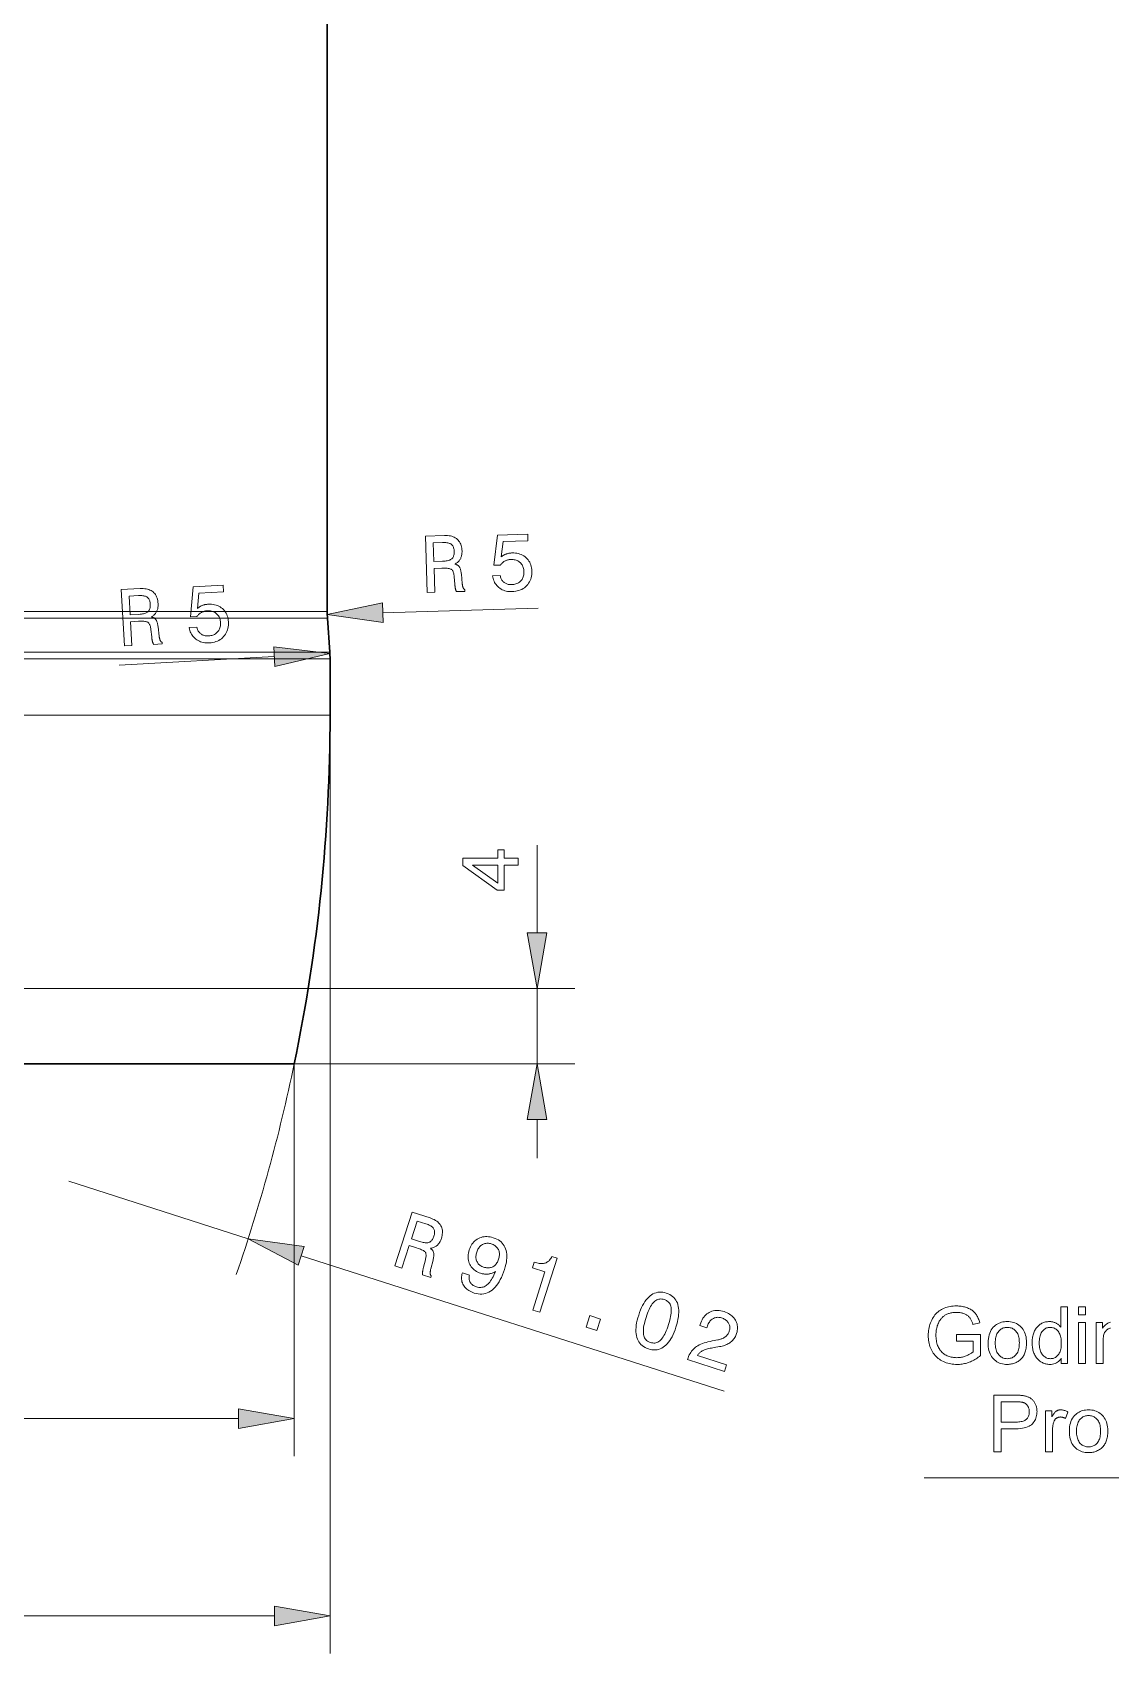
# Model space of a CAD drawing. Extents: x 0 to 297, y 0 to 420.
# Drawn here: x 127.5 to 184.7, y 122.9 to 208.9 of the extents above; entities that cross this region are included whole.
import ezdxf

# ---------------------------------------------------------------- set-up
doc = ezdxf.new("R2010")
doc.units = 0

msp = doc.modelspace()

# ---------------------------------------------------------------- linework, layer by layer
at = {"color": 7, "lineweight": 30}
for p, q in [((143.132, 178.208), (143.132, 286.408)), ((141.382, 154.208), (75.932, 154.208))]:
    msp.add_line(p, q, dxfattribs=at)
at = {"color": 7, "lineweight": 13}
for p, q in [((138.912, 178.208), (74.182, 178.208)), ((138.922, 177.86), (74.17, 177.86)), ((139.043, 175.708), (74.032, 175.708)), ((139.033, 176.056), (74.044, 176.056)), ((139.043, 172.708), (74.032, 172.708)), ((143.282, 172.708), (143.282, 122.926)), ((141.382, 154.208), (141.382, 133.396)), ((141.754, 144.034), (164.181, 136.848)), ((78.886, 135.396), (138.427, 135.396)), ((76.986, 124.926), (140.327, 124.926))]:
    msp.add_line(p, q, dxfattribs=at)
at = {"color": 7, "lineweight": 13, "ltscale": 0.105508}
msp.add_line((143.132, 178.208), (138.912, 178.208), dxfattribs=at)
at = {"color": 7, "lineweight": 13, "ltscale": 0.206111}
msp.add_line((146.087, 178.147), (154.328, 178.393), dxfattribs=at)
at = {"color": 7, "lineweight": 13, "ltscale": 0.105546}
msp.add_line((143.144, 177.86), (138.922, 177.86), dxfattribs=at)
at = {"color": 7, "lineweight": 30, "ltscale": 0.045225}
msp.add_line((143.144, 177.86), (143.27, 176.056), dxfattribs=at)
at = {"color": 7, "lineweight": 13, "ltscale": 0.206112}
msp.add_line((140.324, 175.822), (132.093, 175.364), dxfattribs=at)
at = {"color": 7, "lineweight": 13, "ltscale": 0.105931}
msp.add_line((143.27, 176.056), (139.033, 176.056), dxfattribs=at)
at = {"color": 7, "lineweight": 13, "ltscale": 0.105968}
for p, q in [((143.282, 175.708), (139.043, 175.708)), ((143.282, 172.708), (139.043, 172.708))]:
    msp.add_line(p, q, dxfattribs=at)
at = {"color": 7, "lineweight": 30, "ltscale": 0.075}
msp.add_line((143.282, 172.708), (143.282, 175.708), dxfattribs=at)
at = {"color": 5, "lineweight": 13, "ltscale": 0.116125}
msp.add_line((154.264, 161.163), (154.264, 165.808), dxfattribs=at)
at = {"color": 5, "lineweight": 13}
msp.add_line((125.571, 158.208), (156.264, 158.208), dxfattribs=at)
at = {"color": 5, "lineweight": 13, "ltscale": 0.1}
msp.add_line((154.264, 154.208), (154.264, 158.208), dxfattribs=at)
at = {"color": 5, "lineweight": 13, "ltscale": 0.372054}
msp.add_line((141.382, 154.208), (156.264, 154.208), dxfattribs=at)
at = {"color": 5, "lineweight": 13, "ltscale": 0.051139}
msp.add_line((154.264, 149.208), (154.264, 151.254), dxfattribs=at)
at = {"color": 7, "lineweight": 13, "ltscale": 0.25}
msp.add_line((129.418, 147.987), (138.941, 144.935), dxfattribs=at)
at = {"color": 7, "lineweight": 13}
for points in [[(148.439, 179.218), (148.35, 182.212), (149.351, 182.242), (149.438, 182.242), (149.52, 182.238), (149.598, 182.23), (149.672, 182.217), (149.743, 182.199), (149.809, 182.177), (149.871, 182.151), (149.928, 182.12), (149.982, 182.084), (150.032, 182.044), (150.077, 182), (150.118, 181.951), (150.155, 181.899), (150.186, 181.842), (150.214, 181.781), (150.237, 181.716), (150.255, 181.647), (150.269, 181.574), (150.278, 181.497), (150.283, 181.416), (150.283, 181.367), (150.281, 181.32), (150.278, 181.274), (150.272, 181.23), (150.264, 181.187), (150.255, 181.146), (150.243, 181.106), (150.229, 181.068), (150.213, 181.031), (150.195, 180.995), (150.175, 180.961), (150.153, 180.929), (150.129, 180.898), (150.103, 180.869), (150.075, 180.841), (150.046, 180.815), (150.014, 180.79), (149.98, 180.767), (149.944, 180.745), (149.907, 180.725), (149.939, 180.715), (149.969, 180.704), (149.998, 180.692), (150.025, 180.679), (150.05, 180.664), (150.073, 180.648), (150.094, 180.63), (150.114, 180.612), (150.132, 180.592), (150.148, 180.571), (150.162, 180.548), (150.176, 180.521), (150.188, 180.491), (150.2, 180.457), (150.211, 180.42), (150.22, 180.38), (150.229, 180.336), (150.237, 180.289), (150.244, 180.239), (150.25, 180.185), (150.296, 179.699), (150.299, 179.668), (150.303, 179.639), (150.306, 179.612), (150.311, 179.586), (150.315, 179.563), (150.32, 179.54), (150.325, 179.52), (150.331, 179.501), (150.337, 179.484), (150.343, 179.468), (150.349, 179.454), (150.357, 179.441), (150.365, 179.428), (150.373, 179.416), (150.383, 179.405), (150.393, 179.394), (150.403, 179.385), (150.414, 179.375), (150.426, 179.367), (150.439, 179.36), (150.441, 179.277), (149.988, 179.264), (149.982, 179.274), (149.976, 179.285), (149.97, 179.297), (149.965, 179.31), (149.959, 179.324), (149.954, 179.339), (149.949, 179.354), (149.944, 179.371), (149.94, 179.389), (149.935, 179.408), (149.931, 179.428), (149.927, 179.449), (149.923, 179.472), (149.919, 179.496), (149.915, 179.521), (149.911, 179.548), (149.908, 179.576), (149.905, 179.605), (149.901, 179.636), (149.898, 179.668), (149.865, 180.055), (149.86, 180.112), (149.852, 180.164), (149.843, 180.212), (149.832, 180.256), (149.82, 180.296), (149.806, 180.332), (149.79, 180.363), (149.773, 180.391), (149.754, 180.414), (149.734, 180.433), (149.71, 180.449), (149.679, 180.463), (149.643, 180.476), (149.6, 180.486), (149.551, 180.494), (149.496, 180.501), (149.434, 180.505), (149.367, 180.507), (149.293, 180.508), (149.213, 180.506), (148.802, 180.494), (148.84, 179.23)], [(149.25, 181.872), (148.761, 181.857), (148.791, 180.861), (149.253, 180.874), (149.321, 180.878), (149.385, 180.883), (149.444, 180.891), (149.5, 180.9), (149.55, 180.912), (149.597, 180.926), (149.639, 180.943), (149.677, 180.961), (149.711, 180.982), (149.74, 181.005), (149.766, 181.031), (149.789, 181.059), (149.809, 181.09), (149.826, 181.125), (149.84, 181.162), (149.851, 181.203), (149.86, 181.246), (149.865, 181.293), (149.868, 181.342), (149.868, 181.395), (149.865, 181.446), (149.859, 181.495), (149.851, 181.54), (149.84, 181.582), (149.827, 181.622), (149.811, 181.658), (149.792, 181.691), (149.77, 181.721), (149.746, 181.747), (149.719, 181.771), (149.69, 181.792), (149.656, 181.811), (149.618, 181.827), (149.577, 181.84), (149.532, 181.852), (149.483, 181.861), (149.431, 181.867), (149.374, 181.871), (149.314, 181.873)], [(151.906, 180.104), (152.307, 180.115), (152.317, 180.07), (152.329, 180.027), (152.343, 179.985), (152.36, 179.946), (152.38, 179.909), (152.401, 179.874), (152.426, 179.841), (152.452, 179.811), (152.481, 179.782), (152.513, 179.756), (152.546, 179.732), (152.581, 179.71), (152.618, 179.692), (152.656, 179.676), (152.697, 179.662), (152.738, 179.652), (152.782, 179.644), (152.827, 179.638), (152.874, 179.636), (152.922, 179.636), (152.981, 179.64), (153.038, 179.647), (153.092, 179.658), (153.143, 179.672), (153.193, 179.69), (153.239, 179.712), (153.284, 179.737), (153.325, 179.765), (153.365, 179.798), (153.401, 179.834), (153.435, 179.873), (153.465, 179.914), (153.491, 179.957), (153.514, 180.002), (153.533, 180.05), (153.548, 180.1), (153.559, 180.152), (153.566, 180.207), (153.57, 180.263), (153.57, 180.322), (153.567, 180.382), (153.56, 180.439), (153.549, 180.493), (153.535, 180.545), (153.517, 180.595), (153.496, 180.642), (153.471, 180.686), (153.442, 180.728), (153.41, 180.767), (153.375, 180.803), (153.336, 180.836), (153.295, 180.866), (153.252, 180.892), (153.206, 180.914), (153.158, 180.933), (153.108, 180.948), (153.055, 180.959), (153, 180.966), (152.942, 180.97), (152.882, 180.97), (152.848, 180.968), (152.814, 180.965), (152.78, 180.961), (152.748, 180.955), (152.716, 180.948), (152.684, 180.939), (152.654, 180.929), (152.623, 180.918), (152.594, 180.905), (152.565, 180.891), (152.537, 180.875), (152.51, 180.859), (152.483, 180.841), (152.458, 180.821), (152.433, 180.8), (152.409, 180.778), (152.385, 180.755), (152.363, 180.73), (152.341, 180.704), (152.32, 180.677), (151.976, 180.667), (152.165, 182.263), (153.766, 182.31), (153.777, 181.956), (152.464, 181.917), (152.368, 181.106), (152.389, 181.126), (152.411, 181.144), (152.434, 181.161), (152.458, 181.178), (152.483, 181.193), (152.508, 181.208), (152.534, 181.222), (152.561, 181.235), (152.589, 181.247), (152.618, 181.258), (152.647, 181.269), (152.677, 181.278), (152.707, 181.286), (152.738, 181.294), (152.77, 181.3), (152.802, 181.305), (152.834, 181.31), (152.867, 181.313), (152.901, 181.316), (152.935, 181.317), (153.026, 181.317), (153.113, 181.312), (153.197, 181.3), (153.277, 181.284), (153.354, 181.261), (153.427, 181.233), (153.497, 181.2), (153.564, 181.161), (153.627, 181.116), (153.686, 181.066), (153.741, 181.011), (153.791, 180.952), (153.835, 180.89), (153.874, 180.824), (153.907, 180.755), (153.934, 180.682), (153.956, 180.606), (153.973, 180.526), (153.984, 180.442), (153.989, 180.355), (153.989, 180.263), (153.983, 180.173), (153.97, 180.087), (153.952, 180.005), (153.927, 179.926), (153.897, 179.85), (153.86, 179.778), (153.817, 179.709), (153.769, 179.644), (153.714, 179.582), (153.654, 179.524), (153.59, 179.472), (153.523, 179.426), (153.452, 179.386), (153.377, 179.352), (153.298, 179.323), (153.216, 179.3), (153.13, 179.283), (153.04, 179.271), (152.946, 179.265), (152.863, 179.265), (152.782, 179.27), (152.704, 179.28), (152.629, 179.294), (152.557, 179.314), (152.487, 179.338), (152.42, 179.367), (152.356, 179.401), (152.295, 179.44), (152.236, 179.484), (152.181, 179.531), (152.131, 179.582), (152.086, 179.636), (152.046, 179.694), (152.01, 179.754), (151.98, 179.818), (151.954, 179.884), (151.933, 179.954), (151.917, 180.027)], [(132.374, 176.382), (132.208, 179.373), (133.208, 179.428), (133.294, 179.431), (133.377, 179.429), (133.455, 179.422), (133.53, 179.411), (133.6, 179.395), (133.667, 179.375), (133.729, 179.35), (133.788, 179.321), (133.843, 179.287), (133.893, 179.248), (133.94, 179.205), (133.982, 179.157), (134.02, 179.106), (134.053, 179.05), (134.082, 178.99), (134.106, 178.926), (134.126, 178.857), (134.142, 178.784), (134.153, 178.707), (134.16, 178.626), (134.162, 178.578), (134.161, 178.53), (134.159, 178.485), (134.154, 178.44), (134.148, 178.397), (134.139, 178.356), (134.128, 178.316), (134.115, 178.277), (134.1, 178.24), (134.083, 178.204), (134.064, 178.169), (134.043, 178.136), (134.02, 178.105), (133.995, 178.075), (133.968, 178.046), (133.939, 178.019), (133.907, 177.994), (133.874, 177.97), (133.839, 177.947), (133.802, 177.926), (133.835, 177.917), (133.865, 177.907), (133.894, 177.896), (133.921, 177.883), (133.947, 177.869), (133.97, 177.853), (133.992, 177.836), (134.012, 177.818), (134.03, 177.799), (134.047, 177.778), (134.062, 177.755), (134.076, 177.729), (134.089, 177.699), (134.102, 177.666), (134.114, 177.629), (134.124, 177.589), (134.134, 177.546), (134.143, 177.499), (134.152, 177.449), (134.159, 177.395), (134.217, 176.911), (134.221, 176.88), (134.226, 176.851), (134.23, 176.824), (134.235, 176.798), (134.24, 176.775), (134.246, 176.752), (134.251, 176.732), (134.257, 176.713), (134.264, 176.696), (134.27, 176.681), (134.277, 176.667), (134.285, 176.654), (134.293, 176.641), (134.302, 176.63), (134.312, 176.619), (134.322, 176.608), (134.333, 176.599), (134.344, 176.59), (134.356, 176.582), (134.369, 176.575), (134.374, 176.493), (133.921, 176.468), (133.915, 176.477), (133.909, 176.488), (133.902, 176.5), (133.897, 176.513), (133.891, 176.527), (133.885, 176.541), (133.88, 176.557), (133.875, 176.574), (133.87, 176.591), (133.865, 176.61), (133.86, 176.63), (133.855, 176.651), (133.85, 176.674), (133.846, 176.698), (133.841, 176.723), (133.837, 176.749), (133.833, 176.777), (133.829, 176.807), (133.825, 176.837), (133.821, 176.869), (133.778, 177.256), (133.771, 177.312), (133.762, 177.364), (133.751, 177.412), (133.74, 177.456), (133.726, 177.495), (133.711, 177.53), (133.695, 177.562), (133.677, 177.589), (133.658, 177.611), (133.637, 177.63), (133.612, 177.645), (133.581, 177.659), (133.545, 177.67), (133.501, 177.679), (133.452, 177.686), (133.397, 177.691), (133.335, 177.694), (133.268, 177.695), (133.194, 177.693), (133.114, 177.69), (132.704, 177.667), (132.774, 176.404)], [(133.116, 179.056), (132.628, 179.029), (132.683, 178.033), (133.144, 178.059), (133.212, 178.064), (133.276, 178.071), (133.336, 178.08), (133.391, 178.091), (133.441, 178.104), (133.487, 178.12), (133.529, 178.137), (133.567, 178.156), (133.6, 178.178), (133.628, 178.202), (133.653, 178.228), (133.676, 178.257), (133.695, 178.289), (133.711, 178.324), (133.724, 178.362), (133.734, 178.402), (133.742, 178.446), (133.746, 178.493), (133.747, 178.542), (133.746, 178.595), (133.742, 178.646), (133.735, 178.694), (133.726, 178.74), (133.714, 178.782), (133.699, 178.82), (133.682, 178.856), (133.662, 178.888), (133.64, 178.918), (133.615, 178.944), (133.588, 178.967), (133.558, 178.987), (133.523, 179.005), (133.485, 179.02), (133.444, 179.033), (133.399, 179.043), (133.35, 179.05), (133.297, 179.056), (133.24, 179.058), (133.18, 179.058)], [(135.817, 177.356), (136.217, 177.378), (136.228, 177.333), (136.241, 177.29), (136.257, 177.249), (136.275, 177.21), (136.295, 177.174), (136.318, 177.14), (136.343, 177.107), (136.37, 177.077), (136.4, 177.05), (136.432, 177.024), (136.466, 177.001), (136.502, 176.98), (136.539, 176.963), (136.578, 176.948), (136.618, 176.935), (136.66, 176.926), (136.704, 176.919), (136.749, 176.915), (136.796, 176.914), (136.845, 176.915), (136.903, 176.92), (136.96, 176.929), (137.014, 176.941), (137.065, 176.957), (137.114, 176.976), (137.16, 176.999), (137.203, 177.025), (137.244, 177.055), (137.283, 177.088), (137.319, 177.125), (137.351, 177.165), (137.38, 177.206), (137.405, 177.25), (137.427, 177.296), (137.444, 177.345), (137.458, 177.395), (137.468, 177.447), (137.474, 177.502), (137.476, 177.558), (137.475, 177.617), (137.47, 177.677), (137.461, 177.734), (137.449, 177.788), (137.433, 177.84), (137.414, 177.889), (137.392, 177.935), (137.366, 177.979), (137.336, 178.02), (137.303, 178.058), (137.267, 178.093), (137.228, 178.126), (137.186, 178.154), (137.142, 178.179), (137.096, 178.2), (137.047, 178.217), (136.996, 178.231), (136.943, 178.241), (136.888, 178.247), (136.83, 178.249), (136.771, 178.247), (136.736, 178.245), (136.702, 178.241), (136.669, 178.235), (136.636, 178.229), (136.604, 178.221), (136.573, 178.211), (136.543, 178.201), (136.513, 178.188), (136.484, 178.175), (136.456, 178.16), (136.428, 178.144), (136.401, 178.127), (136.375, 178.108), (136.35, 178.088), (136.325, 178.066), (136.302, 178.044), (136.279, 178.02), (136.257, 177.994), (136.236, 177.968), (136.215, 177.94), (135.872, 177.921), (136.02, 179.521), (137.62, 179.61), (137.639, 179.256), (136.328, 179.184), (136.253, 178.371), (136.274, 178.39), (136.295, 178.409), (136.318, 178.427), (136.341, 178.444), (136.365, 178.461), (136.39, 178.476), (136.416, 178.49), (136.443, 178.504), (136.47, 178.517), (136.498, 178.529), (136.527, 178.54), (136.557, 178.55), (136.587, 178.559), (136.618, 178.567), (136.649, 178.575), (136.681, 178.581), (136.714, 178.586), (136.747, 178.59), (136.78, 178.594), (136.815, 178.596), (136.905, 178.598), (136.992, 178.595), (137.076, 178.586), (137.157, 178.571), (137.234, 178.551), (137.308, 178.525), (137.379, 178.493), (137.447, 178.456), (137.511, 178.412), (137.572, 178.364), (137.628, 178.31), (137.679, 178.253), (137.725, 178.192), (137.765, 178.127), (137.8, 178.059), (137.829, 177.987), (137.853, 177.911), (137.872, 177.832), (137.885, 177.748), (137.893, 177.661), (137.895, 177.569), (137.891, 177.479), (137.881, 177.393), (137.864, 177.31), (137.842, 177.231), (137.813, 177.154), (137.778, 177.081), (137.738, 177.011), (137.69, 176.944), (137.637, 176.881), (137.579, 176.822), (137.517, 176.768), (137.451, 176.721), (137.381, 176.679), (137.307, 176.642), (137.229, 176.612), (137.147, 176.587), (137.061, 176.567), (136.971, 176.553), (136.878, 176.545), (136.794, 176.543), (136.714, 176.546), (136.636, 176.553), (136.56, 176.566), (136.487, 176.583), (136.417, 176.606), (136.35, 176.633), (136.285, 176.666), (136.222, 176.703), (136.162, 176.745), (136.106, 176.791), (136.055, 176.841), (136.009, 176.894), (135.967, 176.95), (135.93, 177.01), (135.898, 177.072), (135.871, 177.138), (135.848, 177.208), (135.83, 177.28)], [(146.072, 178.668), (143.134, 178.059), (146.103, 177.627)], [(140.353, 175.301), (143.274, 175.985), (140.295, 176.342)], [(146.717, 143.494), (147.631, 146.347), (148.585, 146.041), (148.666, 146.013), (148.742, 145.981), (148.813, 145.947), (148.879, 145.91), (148.939, 145.87), (148.994, 145.827), (149.044, 145.782), (149.088, 145.733), (149.127, 145.682), (149.16, 145.627), (149.188, 145.57), (149.211, 145.511), (149.228, 145.449), (149.239, 145.385), (149.244, 145.319), (149.244, 145.25), (149.238, 145.179), (149.227, 145.105), (149.21, 145.03), (149.187, 144.951), (149.172, 144.905), (149.154, 144.861), (149.136, 144.82), (149.116, 144.78), (149.094, 144.742), (149.071, 144.706), (149.047, 144.673), (149.021, 144.641), (148.993, 144.612), (148.965, 144.584), (148.934, 144.559), (148.903, 144.536), (148.87, 144.515), (148.836, 144.496), (148.8, 144.479), (148.764, 144.464), (148.725, 144.451), (148.686, 144.441), (148.645, 144.432), (148.603, 144.426), (148.63, 144.406), (148.655, 144.385), (148.678, 144.364), (148.699, 144.342), (148.717, 144.32), (148.734, 144.297), (148.748, 144.274), (148.76, 144.25), (148.77, 144.225), (148.778, 144.2), (148.784, 144.173), (148.788, 144.143), (148.79, 144.111), (148.79, 144.075), (148.788, 144.037), (148.783, 143.996), (148.777, 143.952), (148.769, 143.905), (148.758, 143.855), (148.746, 143.802), (148.628, 143.329), (148.62, 143.299), (148.614, 143.27), (148.609, 143.243), (148.604, 143.217), (148.6, 143.193), (148.597, 143.171), (148.595, 143.15), (148.594, 143.13), (148.594, 143.112), (148.595, 143.096), (148.596, 143.08), (148.599, 143.065), (148.602, 143.05), (148.606, 143.036), (148.611, 143.022), (148.617, 143.009), (148.624, 142.996), (148.631, 142.984), (148.64, 142.972), (148.649, 142.961), (148.624, 142.883), (148.192, 143.021), (148.19, 143.032), (148.188, 143.045), (148.187, 143.058), (148.186, 143.072), (148.185, 143.087), (148.185, 143.103), (148.186, 143.119), (148.187, 143.137), (148.189, 143.155), (148.191, 143.174), (148.193, 143.194), (148.196, 143.216), (148.2, 143.239), (148.204, 143.263), (148.209, 143.288), (148.215, 143.314), (148.221, 143.342), (148.227, 143.371), (148.235, 143.401), (148.242, 143.432), (148.341, 143.808), (148.354, 143.863), (148.364, 143.915), (148.372, 143.963), (148.376, 144.008), (148.378, 144.05), (148.376, 144.088), (148.372, 144.123), (148.365, 144.155), (148.355, 144.183), (148.343, 144.208), (148.325, 144.231), (148.301, 144.255), (148.271, 144.278), (148.234, 144.302), (148.19, 144.327), (148.14, 144.351), (148.084, 144.376), (148.021, 144.4), (147.952, 144.425), (147.876, 144.451), (147.484, 144.576), (147.098, 143.371)], [(148.366, 145.726), (147.9, 145.875), (147.596, 144.925), (148.036, 144.784), (148.101, 144.765), (148.163, 144.749), (148.222, 144.736), (148.277, 144.727), (148.329, 144.721), (148.378, 144.719), (148.423, 144.72), (148.465, 144.725), (148.504, 144.733), (148.539, 144.745), (148.572, 144.76), (148.603, 144.78), (148.632, 144.803), (148.66, 144.83), (148.685, 144.86), (148.71, 144.895), (148.732, 144.933), (148.753, 144.975), (148.772, 145.02), (148.789, 145.07), (148.804, 145.12), (148.815, 145.167), (148.822, 145.213), (148.826, 145.256), (148.826, 145.297), (148.823, 145.337), (148.816, 145.374), (148.806, 145.41), (148.792, 145.443), (148.775, 145.474), (148.754, 145.504), (148.728, 145.533), (148.698, 145.56), (148.664, 145.587), (148.625, 145.613), (148.582, 145.637), (148.535, 145.661), (148.483, 145.684), (148.427, 145.705)], [(141.913, 144.53), (138.941, 144.935), (141.596, 143.538)], [(150.301, 143.125), (150.678, 143.004), (150.668, 142.961), (150.661, 142.919), (150.657, 142.878), (150.656, 142.838), (150.658, 142.799), (150.664, 142.761), (150.672, 142.725), (150.684, 142.689), (150.698, 142.655), (150.716, 142.622), (150.737, 142.59), (150.76, 142.56), (150.787, 142.531), (150.816, 142.505), (150.847, 142.48), (150.882, 142.457), (150.919, 142.436), (150.958, 142.417), (151.001, 142.399), (151.046, 142.383), (151.108, 142.366), (151.169, 142.355), (151.228, 142.35), (151.286, 142.351), (151.343, 142.359), (151.399, 142.372), (151.453, 142.391), (151.506, 142.416), (151.558, 142.448), (151.608, 142.485), (151.657, 142.529), (151.705, 142.579), (151.752, 142.635), (151.798, 142.697), (151.843, 142.766), (151.887, 142.841), (151.93, 142.922), (151.972, 143.009), (152.013, 143.103), (152.053, 143.203), (152.018, 143.18), (151.983, 143.159), (151.948, 143.141), (151.912, 143.123), (151.875, 143.108), (151.838, 143.095), (151.8, 143.083), (151.762, 143.074), (151.723, 143.066), (151.684, 143.06), (151.644, 143.056), (151.604, 143.054), (151.563, 143.053), (151.523, 143.055), (151.482, 143.058), (151.44, 143.064), (151.399, 143.071), (151.357, 143.08), (151.315, 143.09), (151.272, 143.103), (151.194, 143.131), (151.12, 143.164), (151.05, 143.2), (150.986, 143.241), (150.926, 143.286), (150.871, 143.335), (150.82, 143.389), (150.774, 143.446), (150.733, 143.508), (150.697, 143.574), (150.666, 143.643), (150.642, 143.714), (150.623, 143.786), (150.61, 143.861), (150.604, 143.936), (150.604, 144.014), (150.61, 144.093), (150.622, 144.174), (150.64, 144.257), (150.664, 144.341), (150.693, 144.424), (150.727, 144.502), (150.766, 144.575), (150.808, 144.643), (150.855, 144.707), (150.906, 144.765), (150.962, 144.818), (151.021, 144.867), (151.086, 144.91), (151.154, 144.949), (151.226, 144.981), (151.299, 145.008), (151.373, 145.028), (151.45, 145.042), (151.528, 145.049), (151.607, 145.05), (151.688, 145.044), (151.771, 145.033), (151.855, 145.014), (151.941, 144.99), (152.038, 144.955), (152.127, 144.915), (152.21, 144.869), (152.286, 144.818), (152.355, 144.762), (152.417, 144.7), (152.472, 144.632), (152.52, 144.559), (152.561, 144.481), (152.596, 144.397), (152.623, 144.308), (152.643, 144.215), (152.656, 144.118), (152.661, 144.015), (152.659, 143.909), (152.65, 143.798), (152.634, 143.683), (152.61, 143.563), (152.579, 143.439), (152.541, 143.31), (152.489, 143.16), (152.435, 143.019), (152.377, 142.886), (152.315, 142.763), (152.251, 142.649), (152.183, 142.543), (152.111, 142.446), (152.036, 142.359), (151.958, 142.28), (151.876, 142.21), (151.792, 142.15), (151.705, 142.099), (151.616, 142.059), (151.525, 142.028), (151.432, 142.007), (151.337, 141.996), (151.24, 141.995), (151.141, 142.004), (151.039, 142.023), (150.935, 142.051), (150.856, 142.079), (150.782, 142.11), (150.713, 142.144), (150.648, 142.181), (150.588, 142.222), (150.533, 142.265), (150.482, 142.312), (150.436, 142.363), (150.394, 142.416), (150.358, 142.473), (150.326, 142.532), (150.3, 142.593), (150.28, 142.654), (150.266, 142.718), (150.257, 142.782), (150.255, 142.848), (150.257, 142.915), (150.266, 142.983), (150.281, 143.053)], [(151.063, 144.217), (151.047, 144.163), (151.035, 144.109), (151.026, 144.057), (151.022, 144.006), (151.021, 143.956), (151.024, 143.907), (151.031, 143.86), (151.042, 143.814), (151.056, 143.769), (151.074, 143.726), (151.096, 143.684), (151.121, 143.645), (151.148, 143.609), (151.179, 143.575), (151.213, 143.544), (151.25, 143.516), (151.29, 143.49), (151.333, 143.467), (151.379, 143.447), (151.428, 143.43), (151.483, 143.414), (151.538, 143.402), (151.59, 143.394), (151.642, 143.39), (151.692, 143.39), (151.74, 143.395), (151.788, 143.403), (151.833, 143.415), (151.878, 143.432), (151.921, 143.452), (151.962, 143.476), (152.001, 143.504), (152.037, 143.535), (152.071, 143.57), (152.103, 143.608), (152.132, 143.649), (152.159, 143.694), (152.183, 143.743), (152.205, 143.794), (152.224, 143.85), (152.241, 143.906), (152.253, 143.962), (152.262, 144.016), (152.266, 144.069), (152.267, 144.12), (152.264, 144.17), (152.257, 144.219), (152.245, 144.267), (152.23, 144.313), (152.211, 144.358), (152.188, 144.4), (152.162, 144.44), (152.133, 144.478), (152.101, 144.513), (152.065, 144.545), (152.026, 144.574), (151.984, 144.601), (151.938, 144.625), (151.889, 144.646), (151.837, 144.665), (151.786, 144.679), (151.736, 144.689), (151.687, 144.695), (151.638, 144.698), (151.591, 144.696), (151.544, 144.689), (151.499, 144.679), (151.454, 144.665), (151.41, 144.646), (151.367, 144.624), (151.325, 144.598), (151.286, 144.568), (151.25, 144.535), (151.216, 144.5), (151.184, 144.461), (151.155, 144.418), (151.128, 144.373), (151.104, 144.324), (151.082, 144.273)], [(154.033, 141.149), (154.684, 143.181), (154.018, 143.395), (154.111, 143.686), (154.184, 143.665), (154.253, 143.648), (154.319, 143.635), (154.383, 143.626), (154.443, 143.62), (154.501, 143.618), (154.555, 143.619), (154.607, 143.625), (154.655, 143.634), (154.701, 143.646), (154.744, 143.663), (154.785, 143.683), (154.824, 143.708), (154.862, 143.737), (154.898, 143.769), (154.932, 143.806), (154.964, 143.847), (154.994, 143.892), (155.022, 143.941), (155.049, 143.994), (155.328, 143.905), (154.407, 141.03)], [(159.654, 140.885), (159.701, 141.025), (159.752, 141.158), (159.806, 141.281), (159.862, 141.396), (159.921, 141.503), (159.983, 141.601), (160.048, 141.69), (160.116, 141.771), (160.187, 141.843), (160.26, 141.907), (160.336, 141.962), (160.414, 142.008), (160.494, 142.045), (160.577, 142.072), (160.662, 142.091), (160.749, 142.101), (160.838, 142.102), (160.929, 142.093), (161.022, 142.076), (161.118, 142.049), (161.212, 142.015), (161.299, 141.975), (161.379, 141.928), (161.451, 141.876), (161.516, 141.818), (161.575, 141.754), (161.626, 141.684), (161.669, 141.608), (161.706, 141.525), (161.736, 141.437), (161.758, 141.344), (161.773, 141.244), (161.781, 141.139), (161.781, 141.029), (161.774, 140.913), (161.76, 140.792), (161.739, 140.665), (161.71, 140.532), (161.674, 140.394), (161.631, 140.251), (161.583, 140.11), (161.532, 139.977), (161.479, 139.853), (161.423, 139.738), (161.364, 139.631), (161.302, 139.533), (161.238, 139.444), (161.17, 139.364), (161.101, 139.292), (161.028, 139.229), (160.953, 139.175), (160.875, 139.13), (160.796, 139.093), (160.713, 139.066), (160.629, 139.048), (160.542, 139.039), (160.453, 139.039), (160.361, 139.047), (160.267, 139.065), (160.171, 139.092), (160.077, 139.126), (159.991, 139.166), (159.912, 139.212), (159.84, 139.264), (159.774, 139.322), (159.716, 139.386), (159.665, 139.457), (159.621, 139.533), (159.584, 139.615), (159.554, 139.703), (159.531, 139.797), (159.516, 139.897), (159.507, 140.001), (159.506, 140.112), (159.513, 140.227), (159.526, 140.348), (159.547, 140.474), (159.575, 140.606), (159.611, 140.742)], [(160.047, 140.759), (160.012, 140.643), (159.981, 140.533), (159.956, 140.429), (159.935, 140.33), (159.919, 140.236), (159.909, 140.147), (159.903, 140.064), (159.902, 139.987), (159.906, 139.915), (159.915, 139.848), (159.929, 139.786), (159.947, 139.729), (159.971, 139.676), (160, 139.627), (160.034, 139.583), (160.073, 139.543), (160.117, 139.508), (160.166, 139.477), (160.22, 139.451), (160.279, 139.429), (160.34, 139.413), (160.399, 139.403), (160.457, 139.399), (160.513, 139.402), (160.568, 139.411), (160.621, 139.427), (160.672, 139.45), (160.722, 139.479), (160.77, 139.514), (160.816, 139.556), (160.861, 139.605), (160.906, 139.661), (160.95, 139.725), (160.993, 139.796), (161.035, 139.874), (161.077, 139.96), (161.118, 140.053), (161.158, 140.154), (161.197, 140.262), (161.236, 140.378), (161.272, 140.495), (161.302, 140.606), (161.328, 140.711), (161.35, 140.811), (161.366, 140.906), (161.377, 140.994), (161.383, 141.077), (161.385, 141.155), (161.381, 141.226), (161.373, 141.292), (161.359, 141.354), (161.341, 141.41), (161.317, 141.463), (161.288, 141.511), (161.254, 141.555), (161.215, 141.594), (161.171, 141.629), (161.122, 141.66), (161.068, 141.686), (161.009, 141.708), (160.948, 141.724), (160.889, 141.734), (160.831, 141.738), (160.775, 141.734), (160.72, 141.725), (160.667, 141.709), (160.615, 141.686), (160.565, 141.657), (160.516, 141.621), (160.469, 141.579), (160.423, 141.529), (160.378, 141.473), (160.334, 141.409), (160.29, 141.338), (160.248, 141.26), (160.206, 141.174), (160.165, 141.081), (160.125, 140.981), (160.085, 140.873)], [(162.241, 138.519), (162.245, 138.531), (162.273, 138.614), (162.305, 138.693), (162.34, 138.767), (162.378, 138.838), (162.418, 138.904), (162.462, 138.967), (162.509, 139.025), (162.559, 139.08), (162.612, 139.13), (162.668, 139.176), (162.729, 139.219), (162.796, 139.26), (162.869, 139.299), (162.949, 139.336), (163.035, 139.37), (163.127, 139.403), (163.226, 139.433), (163.331, 139.461), (163.442, 139.488), (163.559, 139.511), (163.845, 139.566), (163.895, 139.576), (163.943, 139.588), (163.989, 139.601), (164.033, 139.616), (164.074, 139.631), (164.114, 139.648), (164.151, 139.667), (164.186, 139.686), (164.218, 139.707), (164.249, 139.73), (164.278, 139.754), (164.305, 139.779), (164.33, 139.807), (164.354, 139.836), (164.376, 139.866), (164.396, 139.898), (164.415, 139.932), (164.432, 139.968), (164.447, 140.005), (164.46, 140.044), (164.473, 140.089), (164.482, 140.133), (164.488, 140.177), (164.489, 140.22), (164.487, 140.262), (164.482, 140.303), (164.472, 140.343), (164.459, 140.383), (164.443, 140.422), (164.422, 140.46), (164.399, 140.497), (164.372, 140.532), (164.342, 140.564), (164.31, 140.595), (164.274, 140.623), (164.235, 140.649), (164.193, 140.674), (164.149, 140.696), (164.101, 140.715), (164.05, 140.733), (163.999, 140.748), (163.949, 140.758), (163.9, 140.764), (163.852, 140.766), (163.805, 140.763), (163.759, 140.757), (163.714, 140.746), (163.67, 140.731), (163.627, 140.711), (163.585, 140.688), (163.545, 140.66), (163.507, 140.629), (163.471, 140.594), (163.437, 140.556), (163.406, 140.514), (163.376, 140.468), (163.349, 140.419), (163.324, 140.366), (163.301, 140.31), (163.28, 140.25), (163.269, 140.215), (162.896, 140.335), (162.914, 140.393), (162.945, 140.481), (162.98, 140.563), (163.019, 140.64), (163.062, 140.712), (163.108, 140.778), (163.159, 140.838), (163.213, 140.893), (163.272, 140.943), (163.334, 140.988), (163.401, 141.027), (163.47, 141.06), (163.541, 141.087), (163.614, 141.107), (163.69, 141.12), (163.767, 141.128), (163.846, 141.129), (163.927, 141.123), (164.01, 141.111), (164.095, 141.092), (164.182, 141.068), (164.264, 141.039), (164.341, 141.006), (164.413, 140.97), (164.481, 140.93), (164.544, 140.887), (164.603, 140.839), (164.656, 140.789), (164.705, 140.734), (164.749, 140.676), (164.788, 140.614), (164.822, 140.55), (164.85, 140.484), (164.871, 140.418), (164.887, 140.35), (164.896, 140.28), (164.899, 140.21), (164.896, 140.138), (164.887, 140.065), (164.872, 139.99), (164.851, 139.915), (164.83, 139.857), (164.808, 139.801), (164.782, 139.748), (164.754, 139.698), (164.724, 139.65), (164.691, 139.604), (164.655, 139.561), (164.617, 139.521), (164.576, 139.482), (164.532, 139.446), (164.486, 139.413), (164.437, 139.382), (164.385, 139.353), (164.331, 139.326), (164.273, 139.301), (164.213, 139.279), (164.15, 139.259), (164.084, 139.241), (164.015, 139.225), (163.943, 139.211), (163.663, 139.166), (163.585, 139.152), (163.511, 139.137), (163.441, 139.122), (163.376, 139.107), (163.314, 139.09), (163.256, 139.074), (163.203, 139.056), (163.153, 139.038), (163.108, 139.02), (163.067, 139.001), (163.029, 138.981), (162.992, 138.959), (162.957, 138.937), (162.925, 138.913), (162.894, 138.887), (162.864, 138.861), (162.837, 138.833), (162.811, 138.803), (162.788, 138.773), (162.766, 138.741), (164.315, 138.244), (164.202, 137.891)], [(176.519, 139.494), (176.519, 139.846), (177.79, 139.848), (177.79, 138.734), (177.731, 138.689), (177.672, 138.646), (177.613, 138.605), (177.553, 138.566), (177.493, 138.53), (177.432, 138.496), (177.371, 138.465), (177.31, 138.435), (177.248, 138.408), (177.186, 138.384), (177.124, 138.361), (177.061, 138.341), (176.998, 138.324), (176.935, 138.308), (176.871, 138.295), (176.807, 138.285), (176.743, 138.276), (176.678, 138.271), (176.613, 138.267), (176.548, 138.266), (176.46, 138.268), (176.374, 138.273), (176.29, 138.283), (176.207, 138.296), (176.126, 138.313), (176.046, 138.334), (175.968, 138.359), (175.892, 138.387), (175.817, 138.419), (175.744, 138.455), (175.674, 138.495), (175.607, 138.538), (175.544, 138.584), (175.484, 138.634), (175.427, 138.687), (175.375, 138.743), (175.325, 138.803), (175.28, 138.866), (175.238, 138.933), (175.199, 139.003), (175.164, 139.075), (175.133, 139.149), (175.105, 139.225), (175.081, 139.302), (175.061, 139.382), (175.044, 139.462), (175.031, 139.545), (175.022, 139.629), (175.017, 139.715), (175.015, 139.803), (175.017, 139.89), (175.022, 139.976), (175.031, 140.06), (175.044, 140.144), (175.061, 140.226), (175.081, 140.307), (175.105, 140.387), (175.132, 140.466), (175.163, 140.544), (175.198, 140.62), (175.236, 140.694), (175.278, 140.764), (175.322, 140.83), (175.37, 140.893), (175.421, 140.951), (175.476, 141.005), (175.533, 141.056), (175.594, 141.103), (175.658, 141.145), (175.725, 141.184), (175.795, 141.219), (175.867, 141.25), (175.941, 141.278), (176.017, 141.302), (176.095, 141.322), (176.175, 141.339), (176.257, 141.352), (176.342, 141.361), (176.428, 141.366), (176.517, 141.368), (176.581, 141.367), (176.645, 141.364), (176.706, 141.359), (176.767, 141.351), (176.827, 141.342), (176.885, 141.33), (176.942, 141.317), (176.998, 141.301), (177.052, 141.283), (177.105, 141.263), (177.157, 141.241), (177.206, 141.217), (177.253, 141.192), (177.297, 141.165), (177.34, 141.137), (177.38, 141.106), (177.418, 141.075), (177.453, 141.041), (177.487, 141.006), (177.518, 140.969), (177.547, 140.93), (177.574, 140.889), (177.601, 140.846), (177.626, 140.8), (177.649, 140.752), (177.671, 140.702), (177.692, 140.649), (177.711, 140.595), (177.728, 140.537), (177.745, 140.478), (177.387, 140.38), (177.373, 140.425), (177.358, 140.468), (177.343, 140.508), (177.327, 140.547), (177.311, 140.584), (177.294, 140.619), (177.276, 140.653), (177.258, 140.684), (177.239, 140.713), (177.219, 140.74), (177.198, 140.766), (177.175, 140.79), (177.151, 140.814), (177.125, 140.836), (177.097, 140.858), (177.068, 140.878), (177.036, 140.898), (177.003, 140.916), (176.969, 140.933), (176.932, 140.95), (176.895, 140.965), (176.856, 140.978), (176.817, 140.99), (176.777, 141), (176.736, 141.009), (176.694, 141.016), (176.652, 141.021), (176.608, 141.025), (176.564, 141.028), (176.519, 141.028), (176.465, 141.028), (176.413, 141.025), (176.362, 141.021), (176.313, 141.015), (176.265, 141.008), (176.219, 140.999), (176.174, 140.988), (176.131, 140.975), (176.089, 140.961), (176.048, 140.946), (176.009, 140.928), (175.972, 140.91), (175.936, 140.891), (175.902, 140.871), (175.869, 140.85), (175.838, 140.827), (175.808, 140.804), (175.78, 140.78), (175.753, 140.754), (175.728, 140.728), (175.704, 140.7), (175.681, 140.673), (175.66, 140.644), (175.639, 140.615), (175.62, 140.586), (175.601, 140.556), (175.584, 140.526), (175.568, 140.495), (175.553, 140.463), (175.539, 140.431), (175.517, 140.375), (175.497, 140.318), (175.48, 140.26), (175.465, 140.201), (175.453, 140.141), (175.442, 140.08), (175.434, 140.018), (175.429, 139.956), (175.425, 139.892), (175.424, 139.827), (175.426, 139.748), (175.43, 139.672), (175.437, 139.598), (175.446, 139.527), (175.459, 139.459), (175.474, 139.393), (175.492, 139.33), (175.513, 139.269), (175.536, 139.211), (175.562, 139.156), (175.591, 139.103), (175.623, 139.054), (175.656, 139.006), (175.693, 138.962), (175.732, 138.921), (175.773, 138.882), (175.817, 138.846), (175.864, 138.813), (175.913, 138.783), (175.964, 138.755), (176.018, 138.73), (176.071, 138.708), (176.126, 138.688), (176.181, 138.671), (176.237, 138.657), (176.293, 138.645), (176.35, 138.636), (176.408, 138.629), (176.466, 138.625), (176.525, 138.624), (176.577, 138.625), (176.628, 138.628), (176.679, 138.633), (176.729, 138.64), (176.78, 138.649), (176.83, 138.66), (176.88, 138.673), (176.93, 138.688), (176.979, 138.704), (177.028, 138.723), (177.076, 138.743), (177.122, 138.763), (177.165, 138.784), (177.206, 138.805), (177.244, 138.826), (177.28, 138.847), (177.314, 138.869), (177.345, 138.891), (177.374, 138.913), (177.401, 138.935), (177.401, 139.494)], [(182.069, 138.317), (182.069, 138.591), (182.025, 138.53), (181.978, 138.475), (181.927, 138.426), (181.872, 138.384), (181.813, 138.349), (181.751, 138.32), (181.684, 138.297), (181.614, 138.281), (181.539, 138.271), (181.461, 138.268), (181.409, 138.269), (181.359, 138.274), (181.309, 138.281), (181.26, 138.291), (181.212, 138.304), (181.164, 138.319), (181.118, 138.338), (181.072, 138.36), (181.027, 138.384), (180.983, 138.411), (180.941, 138.441), (180.9, 138.473), (180.861, 138.507), (180.824, 138.544), (180.79, 138.583), (180.757, 138.624), (180.726, 138.667), (180.697, 138.713), (180.67, 138.761), (180.645, 138.811), (180.623, 138.863), (180.602, 138.917), (180.584, 138.972), (180.569, 139.029), (180.556, 139.087), (180.545, 139.147), (180.537, 139.208), (180.531, 139.271), (180.527, 139.336), (180.526, 139.402), (180.527, 139.466), (180.53, 139.529), (180.536, 139.591), (180.543, 139.652), (180.553, 139.712), (180.565, 139.77), (180.579, 139.828), (180.595, 139.884), (180.614, 139.938), (180.634, 139.992), (180.657, 140.044), (180.682, 140.093), (180.709, 140.14), (180.738, 140.184), (180.77, 140.226), (180.803, 140.265), (180.839, 140.302), (180.877, 140.337), (180.917, 140.369), (180.96, 140.398), (181.003, 140.425), (181.048, 140.449), (181.094, 140.47), (181.141, 140.489), (181.189, 140.504), (181.238, 140.517), (181.288, 140.527), (181.339, 140.534), (181.391, 140.538), (181.445, 140.539), (181.483, 140.539), (181.521, 140.536), (181.559, 140.532), (181.595, 140.526), (181.63, 140.519), (181.665, 140.51), (181.699, 140.499), (181.731, 140.486), (181.763, 140.472), (181.795, 140.457), (181.825, 140.439), (181.854, 140.421), (181.881, 140.402), (181.908, 140.382), (181.934, 140.361), (181.958, 140.339), (181.981, 140.316), (182.003, 140.292), (182.024, 140.267), (182.044, 140.241), (182.044, 141.317), (182.41, 141.317), (182.41, 138.317)], [(182.992, 140.893), (182.992, 141.317), (183.36, 141.317), (183.36, 140.893)], [(156.868, 140.241), (157.064, 140.853), (157.633, 140.671), (157.436, 140.059)], [(178.191, 139.404), (178.194, 139.521), (178.204, 139.633), (178.221, 139.738), (178.245, 139.837), (178.275, 139.929), (178.312, 140.015), (178.355, 140.095), (178.406, 140.169), (178.463, 140.237), (178.526, 140.298), (178.584, 140.344), (178.643, 140.385), (178.706, 140.421), (178.77, 140.452), (178.837, 140.479), (178.907, 140.501), (178.979, 140.518), (179.054, 140.53), (179.131, 140.537), (179.21, 140.539), (179.298, 140.536), (179.383, 140.528), (179.464, 140.513), (179.542, 140.492), (179.617, 140.466), (179.689, 140.434), (179.757, 140.395), (179.822, 140.351), (179.884, 140.302), (179.943, 140.246), (179.997, 140.185), (180.045, 140.119), (180.088, 140.049), (180.125, 139.975), (180.156, 139.896), (180.181, 139.813), (180.201, 139.725), (180.216, 139.632), (180.224, 139.536), (180.227, 139.434), (180.226, 139.352), (180.222, 139.274), (180.216, 139.199), (180.207, 139.127), (180.196, 139.06), (180.182, 138.995), (180.165, 138.935), (180.146, 138.878), (180.125, 138.824), (180.101, 138.774), (180.075, 138.727), (180.046, 138.682), (180.015, 138.64), (179.982, 138.599), (179.947, 138.561), (179.909, 138.525), (179.869, 138.49), (179.826, 138.458), (179.782, 138.429), (179.735, 138.401), (179.686, 138.376), (179.637, 138.353), (179.587, 138.333), (179.535, 138.316), (179.483, 138.301), (179.43, 138.289), (179.377, 138.28), (179.322, 138.273), (179.266, 138.269), (179.21, 138.268), (179.12, 138.271), (179.034, 138.28), (178.952, 138.294), (178.873, 138.315), (178.797, 138.341), (178.725, 138.373), (178.657, 138.411), (178.592, 138.455), (178.53, 138.505), (178.472, 138.561), (178.419, 138.622), (178.371, 138.688), (178.329, 138.759), (178.292, 138.836), (178.261, 138.918), (178.236, 139.005), (178.216, 139.097), (178.202, 139.194), (178.194, 139.296)], [(178.569, 139.404), (178.571, 139.322), (178.577, 139.245), (178.586, 139.172), (178.599, 139.103), (178.615, 139.039), (178.635, 138.978), (178.659, 138.922), (178.686, 138.87), (178.717, 138.822), (178.752, 138.778), (178.789, 138.739), (178.828, 138.704), (178.869, 138.673), (178.912, 138.646), (178.957, 138.623), (179.004, 138.604), (179.053, 138.589), (179.103, 138.579), (179.156, 138.573), (179.21, 138.571), (179.264, 138.573), (179.316, 138.579), (179.366, 138.59), (179.415, 138.604), (179.461, 138.623), (179.506, 138.646), (179.549, 138.673), (179.59, 138.704), (179.629, 138.74), (179.666, 138.779), (179.701, 138.823), (179.732, 138.872), (179.759, 138.924), (179.783, 138.982), (179.803, 139.043), (179.819, 139.109), (179.832, 139.179), (179.841, 139.254), (179.847, 139.333), (179.848, 139.416), (179.847, 139.495), (179.841, 139.569), (179.832, 139.64), (179.819, 139.707), (179.803, 139.77), (179.782, 139.829), (179.759, 139.885), (179.731, 139.936), (179.7, 139.983), (179.665, 140.027), (179.628, 140.066), (179.588, 140.102), (179.547, 140.133), (179.505, 140.16), (179.46, 140.183), (179.413, 140.201), (179.365, 140.216), (179.315, 140.226), (179.263, 140.232), (179.21, 140.234), (179.156, 140.232), (179.103, 140.226), (179.053, 140.216), (179.004, 140.201), (178.957, 140.183), (178.912, 140.16), (178.869, 140.133), (178.828, 140.102), (178.789, 140.067), (178.752, 140.028), (178.717, 139.984), (178.686, 139.937), (178.659, 139.885), (178.635, 139.829), (178.615, 139.768), (178.599, 139.704), (178.586, 139.635), (178.577, 139.562), (178.571, 139.485)], [(180.904, 139.402), (180.906, 139.32), (180.911, 139.243), (180.92, 139.17), (180.932, 139.101), (180.948, 139.037), (180.968, 138.977), (180.991, 138.92), (181.017, 138.869), (181.047, 138.821), (181.08, 138.777), (181.116, 138.738), (181.153, 138.703), (181.192, 138.672), (181.231, 138.645), (181.272, 138.622), (181.314, 138.604), (181.358, 138.589), (181.403, 138.579), (181.449, 138.573), (181.496, 138.571), (181.543, 138.573), (181.589, 138.579), (181.634, 138.589), (181.677, 138.602), (181.719, 138.62), (181.759, 138.642), (181.798, 138.668), (181.836, 138.697), (181.872, 138.731), (181.906, 138.768), (181.938, 138.81), (181.967, 138.856), (181.992, 138.905), (182.014, 138.959), (182.033, 139.018), (182.048, 139.08), (182.06, 139.146), (182.068, 139.217), (182.073, 139.292), (182.075, 139.371), (182.073, 139.458), (182.068, 139.54), (182.059, 139.617), (182.047, 139.69), (182.032, 139.758), (182.013, 139.821), (181.991, 139.879), (181.965, 139.933), (181.936, 139.982), (181.903, 140.026), (181.868, 140.065), (181.831, 140.101), (181.793, 140.132), (181.753, 140.159), (181.711, 140.182), (181.668, 140.201), (181.623, 140.216), (181.577, 140.226), (181.529, 140.232), (181.479, 140.234), (181.431, 140.232), (181.384, 140.226), (181.339, 140.216), (181.296, 140.202), (181.254, 140.184), (181.214, 140.162), (181.175, 140.136), (181.138, 140.106), (181.103, 140.072), (181.069, 140.034), (181.038, 139.992), (181.01, 139.944), (180.985, 139.893), (180.964, 139.837), (180.946, 139.776), (180.931, 139.71), (180.919, 139.64), (180.911, 139.565), (180.906, 139.486)], [(182.992, 138.317), (182.992, 140.49), (183.36, 140.49), (183.36, 138.317)], [(138.427, 134.875), (141.382, 135.396), (138.427, 135.917)], [(178.495, 133.635), (178.495, 136.635), (179.626, 136.635), (179.685, 136.635), (179.74, 136.634), (179.793, 136.632), (179.843, 136.63), (179.89, 136.628), (179.934, 136.625), (179.975, 136.621), (180.014, 136.617), (180.05, 136.612), (180.083, 136.606), (180.126, 136.598), (180.168, 136.589), (180.209, 136.578), (180.248, 136.566), (180.286, 136.553), (180.322, 136.538), (180.357, 136.522), (180.391, 136.505), (180.423, 136.486), (180.453, 136.466), (180.482, 136.445), (180.511, 136.421), (180.538, 136.397), (180.563, 136.37), (180.588, 136.342), (180.611, 136.312), (180.634, 136.281), (180.655, 136.248), (180.675, 136.213), (180.694, 136.176), (180.711, 136.139), (180.726, 136.101), (180.74, 136.061), (180.752, 136.022), (180.762, 135.981), (180.77, 135.94), (180.776, 135.898), (180.781, 135.855), (180.784, 135.811), (180.785, 135.767), (180.782, 135.692), (180.775, 135.619), (180.763, 135.548), (180.746, 135.48), (180.724, 135.414), (180.697, 135.35), (180.665, 135.289), (180.629, 135.23), (180.587, 135.174), (180.541, 135.12), (180.488, 135.069), (180.428, 135.024), (180.36, 134.984), (180.283, 134.95), (180.199, 134.921), (180.107, 134.897), (180.008, 134.878), (179.9, 134.865), (179.785, 134.857), (179.661, 134.855), (178.892, 134.855), (178.892, 133.635)], [(178.892, 135.209), (179.667, 135.209), (179.742, 135.21), (179.812, 135.214), (179.878, 135.221), (179.939, 135.231), (179.996, 135.244), (180.049, 135.26), (180.097, 135.279), (180.14, 135.3), (180.179, 135.325), (180.214, 135.352), (180.244, 135.382), (180.272, 135.414), (180.296, 135.448), (180.317, 135.485), (180.335, 135.524), (180.349, 135.566), (180.361, 135.61), (180.369, 135.656), (180.374, 135.704), (180.375, 135.755), (180.374, 135.792), (180.372, 135.828), (180.367, 135.863), (180.36, 135.897), (180.352, 135.93), (180.341, 135.961), (180.329, 135.992), (180.314, 136.021), (180.298, 136.05), (180.28, 136.077), (180.261, 136.103), (180.24, 136.127), (180.218, 136.149), (180.194, 136.17), (180.17, 136.189), (180.144, 136.205), (180.117, 136.22), (180.089, 136.233), (180.06, 136.245), (180.03, 136.254), (180.008, 136.259), (179.983, 136.264), (179.954, 136.268), (179.922, 136.271), (179.887, 136.274), (179.848, 136.277), (179.806, 136.278), (179.76, 136.28), (179.711, 136.281), (179.659, 136.281), (178.892, 136.281)], [(181.239, 133.635), (181.239, 135.808), (181.57, 135.808), (181.57, 135.479), (181.596, 135.523), (181.62, 135.565), (181.645, 135.603), (181.669, 135.638), (181.692, 135.671), (181.716, 135.699), (181.739, 135.725), (181.761, 135.748), (181.783, 135.767), (181.805, 135.784), (181.826, 135.798), (181.849, 135.81), (181.871, 135.821), (181.894, 135.831), (181.918, 135.839), (181.941, 135.845), (181.966, 135.851), (181.99, 135.854), (182.016, 135.857), (182.041, 135.857), (182.078, 135.856), (182.116, 135.853), (182.153, 135.847), (182.191, 135.838), (182.229, 135.828), (182.267, 135.815), (182.305, 135.799), (182.343, 135.781), (182.381, 135.761), (182.42, 135.739), (182.293, 135.397), (182.266, 135.412), (182.239, 135.426), (182.212, 135.438), (182.185, 135.448), (182.158, 135.457), (182.131, 135.464), (182.104, 135.469), (182.077, 135.473), (182.05, 135.476), (182.023, 135.477), (181.999, 135.476), (181.975, 135.474), (181.952, 135.47), (181.93, 135.465), (181.908, 135.458), (181.887, 135.45), (181.866, 135.441), (181.845, 135.43), (181.825, 135.418), (181.806, 135.404), (181.787, 135.389), (181.77, 135.373), (181.753, 135.355), (181.738, 135.337), (181.723, 135.317), (181.71, 135.297), (181.698, 135.275), (181.687, 135.252), (181.677, 135.228), (181.669, 135.202), (181.657, 135.163), (181.647, 135.122), (181.637, 135.081), (181.629, 135.039), (181.623, 134.997), (181.617, 134.953), (181.613, 134.909), (181.61, 134.865), (181.608, 134.819), (181.607, 134.773), (181.607, 133.635)], [(182.502, 134.722), (182.505, 134.839), (182.515, 134.95), (182.532, 135.056), (182.555, 135.154), (182.585, 135.247), (182.622, 135.333), (182.666, 135.413), (182.716, 135.487), (182.773, 135.555), (182.837, 135.616), (182.894, 135.662), (182.954, 135.703), (183.016, 135.739), (183.081, 135.77), (183.148, 135.797), (183.218, 135.819), (183.29, 135.836), (183.364, 135.848), (183.441, 135.855), (183.521, 135.857), (183.609, 135.854), (183.693, 135.846), (183.775, 135.831), (183.853, 135.81), (183.928, 135.784), (184, 135.752), (184.068, 135.713), (184.133, 135.669), (184.195, 135.619), (184.253, 135.564), (184.307, 135.503), (184.356, 135.437), (184.398, 135.367), (184.435, 135.293), (184.467, 135.214), (184.492, 135.131), (184.512, 135.043), (184.526, 134.95), (184.535, 134.854), (184.538, 134.752), (184.536, 134.67), (184.533, 134.592), (184.526, 134.517), (184.518, 134.445), (184.506, 134.377), (184.492, 134.313), (184.476, 134.253), (184.457, 134.196), (184.436, 134.142), (184.412, 134.092), (184.386, 134.045), (184.357, 134), (184.326, 133.958), (184.293, 133.917), (184.257, 133.879), (184.22, 133.842), (184.18, 133.808), (184.137, 133.776), (184.092, 133.746), (184.046, 133.719), (183.997, 133.694), (183.948, 133.671), (183.897, 133.651), (183.846, 133.634), (183.794, 133.619), (183.741, 133.607), (183.687, 133.598), (183.633, 133.591), (183.577, 133.587), (183.521, 133.586), (183.431, 133.589), (183.345, 133.597), (183.263, 133.612), (183.184, 133.633), (183.108, 133.659), (183.036, 133.691), (182.967, 133.729), (182.902, 133.773), (182.841, 133.823), (182.783, 133.878), (182.729, 133.94), (182.682, 134.006), (182.639, 134.077), (182.603, 134.154), (182.572, 134.236), (182.547, 134.322), (182.527, 134.414), (182.513, 134.512), (182.504, 134.614)], [(182.88, 134.722), (182.882, 134.64), (182.887, 134.563), (182.897, 134.49), (182.909, 134.421), (182.926, 134.356), (182.946, 134.296), (182.969, 134.24), (182.997, 134.188), (183.028, 134.14), (183.062, 134.096), (183.1, 134.057), (183.139, 134.022), (183.18, 133.99), (183.223, 133.963), (183.268, 133.941), (183.315, 133.922), (183.363, 133.907), (183.414, 133.897), (183.466, 133.891), (183.521, 133.889), (183.575, 133.891), (183.627, 133.897), (183.677, 133.907), (183.725, 133.922), (183.772, 133.941), (183.817, 133.964), (183.859, 133.991), (183.9, 134.022), (183.94, 134.058), (183.977, 134.097), (184.012, 134.141), (184.043, 134.19), (184.07, 134.242), (184.094, 134.299), (184.114, 134.361), (184.13, 134.427), (184.143, 134.497), (184.152, 134.571), (184.157, 134.65), (184.159, 134.734), (184.157, 134.812), (184.152, 134.887), (184.143, 134.958), (184.13, 135.025), (184.113, 135.088), (184.093, 135.147), (184.069, 135.202), (184.042, 135.254), (184.011, 135.301), (183.976, 135.345), (183.938, 135.384), (183.899, 135.419), (183.858, 135.451), (183.815, 135.478), (183.771, 135.5), (183.724, 135.519), (183.676, 135.534), (183.626, 135.544), (183.574, 135.55), (183.521, 135.552), (183.466, 135.55), (183.414, 135.544), (183.363, 135.534), (183.315, 135.519), (183.268, 135.501), (183.223, 135.478), (183.18, 135.451), (183.139, 135.42), (183.1, 135.385), (183.062, 135.346), (183.028, 135.302), (182.997, 135.255), (182.969, 135.203), (182.946, 135.147), (182.926, 135.086), (182.909, 135.022), (182.897, 134.953), (182.887, 134.88), (182.882, 134.803)], [(140.327, 124.405), (143.282, 124.926), (140.327, 125.447)]]:
    msp.add_lwpolyline(points, close=True, dxfattribs=at)
at = {"color": 5, "lineweight": 13}
for points in [[(153.264, 164.745), (152.522, 164.745), (152.522, 163.427), (152.142, 163.427), (150.331, 164.741), (150.331, 165.133), (152.176, 165.133), (152.176, 165.561), (152.522, 165.561), (152.522, 165.133), (153.264, 165.133)], [(152.176, 163.79), (152.176, 164.745), (150.833, 164.745)], [(153.743, 161.163), (154.264, 158.208), (154.785, 161.163)], [(154.785, 151.254), (154.264, 154.208), (153.743, 151.254)]]:
    msp.add_lwpolyline(points, close=True, dxfattribs=at)
at = {"color": 7, "lineweight": 13}
for points in [[(212.82, 156.193), (215.902, 132.247), (174.792, 132.247)], [(184.688, 140.196), (184.647, 140.183), (184.607, 140.166), (184.568, 140.147), (184.531, 140.125), (184.495, 140.099), (184.46, 140.071), (184.427, 140.038), (184.398, 140), (184.373, 139.957), (184.351, 139.908), (184.332, 139.854), (184.316, 139.795), (184.304, 139.73), (184.296, 139.66), (184.291, 139.585), (184.289, 139.504), (184.289, 138.317), (183.921, 138.317), (183.921, 140.49), (184.252, 140.49), (184.252, 140.181), (184.302, 140.249), (184.357, 140.31), (184.415, 140.364), (184.478, 140.41), (184.545, 140.45), (184.616, 140.482), (184.692, 140.507)]]:
    msp.add_lwpolyline(points, dxfattribs=at)
at = {"color": 7, "lineweight": 30}
for centre, radius, start, end in [((148.132, 178.208), 5, 180.00013, 183.98728), ((138.282, 175.708), 5, 0.00014, 3.98728), ((52.266, 172.708), 91.016, 348.27226, 360)]:
    msp.add_arc(centre, radius, start, end, dxfattribs=at)
at = {"color": 7, "lineweight": 13}
msp.add_arc((52.266, 172.708), 91.016, 340.97405, 348.27225, dxfattribs=at)
for points in [[(146.072, 178.668), (143.134, 178.059), (146.072, 178.668), (146.103, 177.627)], [(140.353, 175.301), (143.274, 175.985), (140.353, 175.301), (140.295, 176.342)], [(141.913, 144.53), (138.941, 144.935), (141.913, 144.53), (141.596, 143.538)], [(138.427, 134.875), (141.382, 135.396), (138.427, 134.875), (138.427, 135.917)], [(140.327, 124.405), (143.282, 124.926), (140.327, 124.405), (140.327, 125.447)]]:
    msp.add_solid(points, dxfattribs=at)
at = {"color": 5, "lineweight": 13}
for points in [[(153.743, 161.163), (154.264, 158.208), (153.743, 161.163), (154.785, 161.163)], [(154.785, 151.254), (154.264, 154.208), (154.785, 151.254), (153.743, 151.254)]]:
    msp.add_solid(points, dxfattribs=at)

doc.saveas('drawing.dxf')
